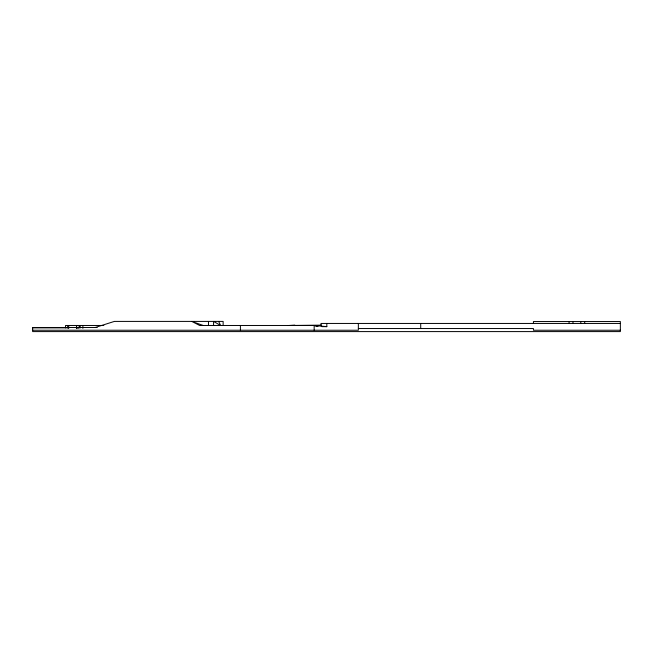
<?xml version="1.0" encoding="UTF-8"?>
<svg xmlns="http://www.w3.org/2000/svg" width="653" height="653" viewBox="0 0 653 653"><rect width="100%" height="100%" fill="white"/><g stroke="black" fill="none" stroke-linecap="round" stroke-linejoin="round"><path stroke-width="0.98" d="M78.368 328.198L79.911 326.288L77.348 328.198M294.813 325.145L288.365 325.512L321.562 325.145M95.118 327.52L114.414 321.407L223.13 321.407L223.13 325.48M620.35 323.447L320.998 323.447L320.998 325.839M103.851 325.48L65.537 325.48L65.537 327.855M326.818 323.447L326.818 326.639L314.166 325.48L199.72 325.48L191.745 321.407L203.246 325.48M321.97 326.639L326.818 326.639M97.15 327.52L32.65 327.52L32.65 331.593L620.35 331.593L620.35 321.545L533.428 321.545L533.428 323.545M32.65 327.855L68.712 327.855M358.35 328.541L533.428 328.541L533.428 330.238L620.35 330.238M32.65 330.238L358.35 330.238L358.35 323.447M314.166 330.238L314.166 325.48L317.791 326.141M314.166 325.48L317.913 326.255M218.633 321.407L220.649 325.48L213.564 321.407L213.564 325.48M584.696 321.545L584.696 323.545M580.795 321.545L580.795 323.48M572.983 321.545L572.983 323.48M569.081 321.545L569.081 323.48M420.712 323.447L420.712 328.541M240.41 325.48L240.41 330.238M208.47 321.407L208.47 325.48M82.882 325.48L82.882 328.337M79.911 325.48L79.911 328.198M76.589 325.48L76.589 328.337M76.515 325.48L76.515 328.198M68.712 325.48L68.712 328.337M67.675 325.48L67.675 327.855"/></g></svg>
